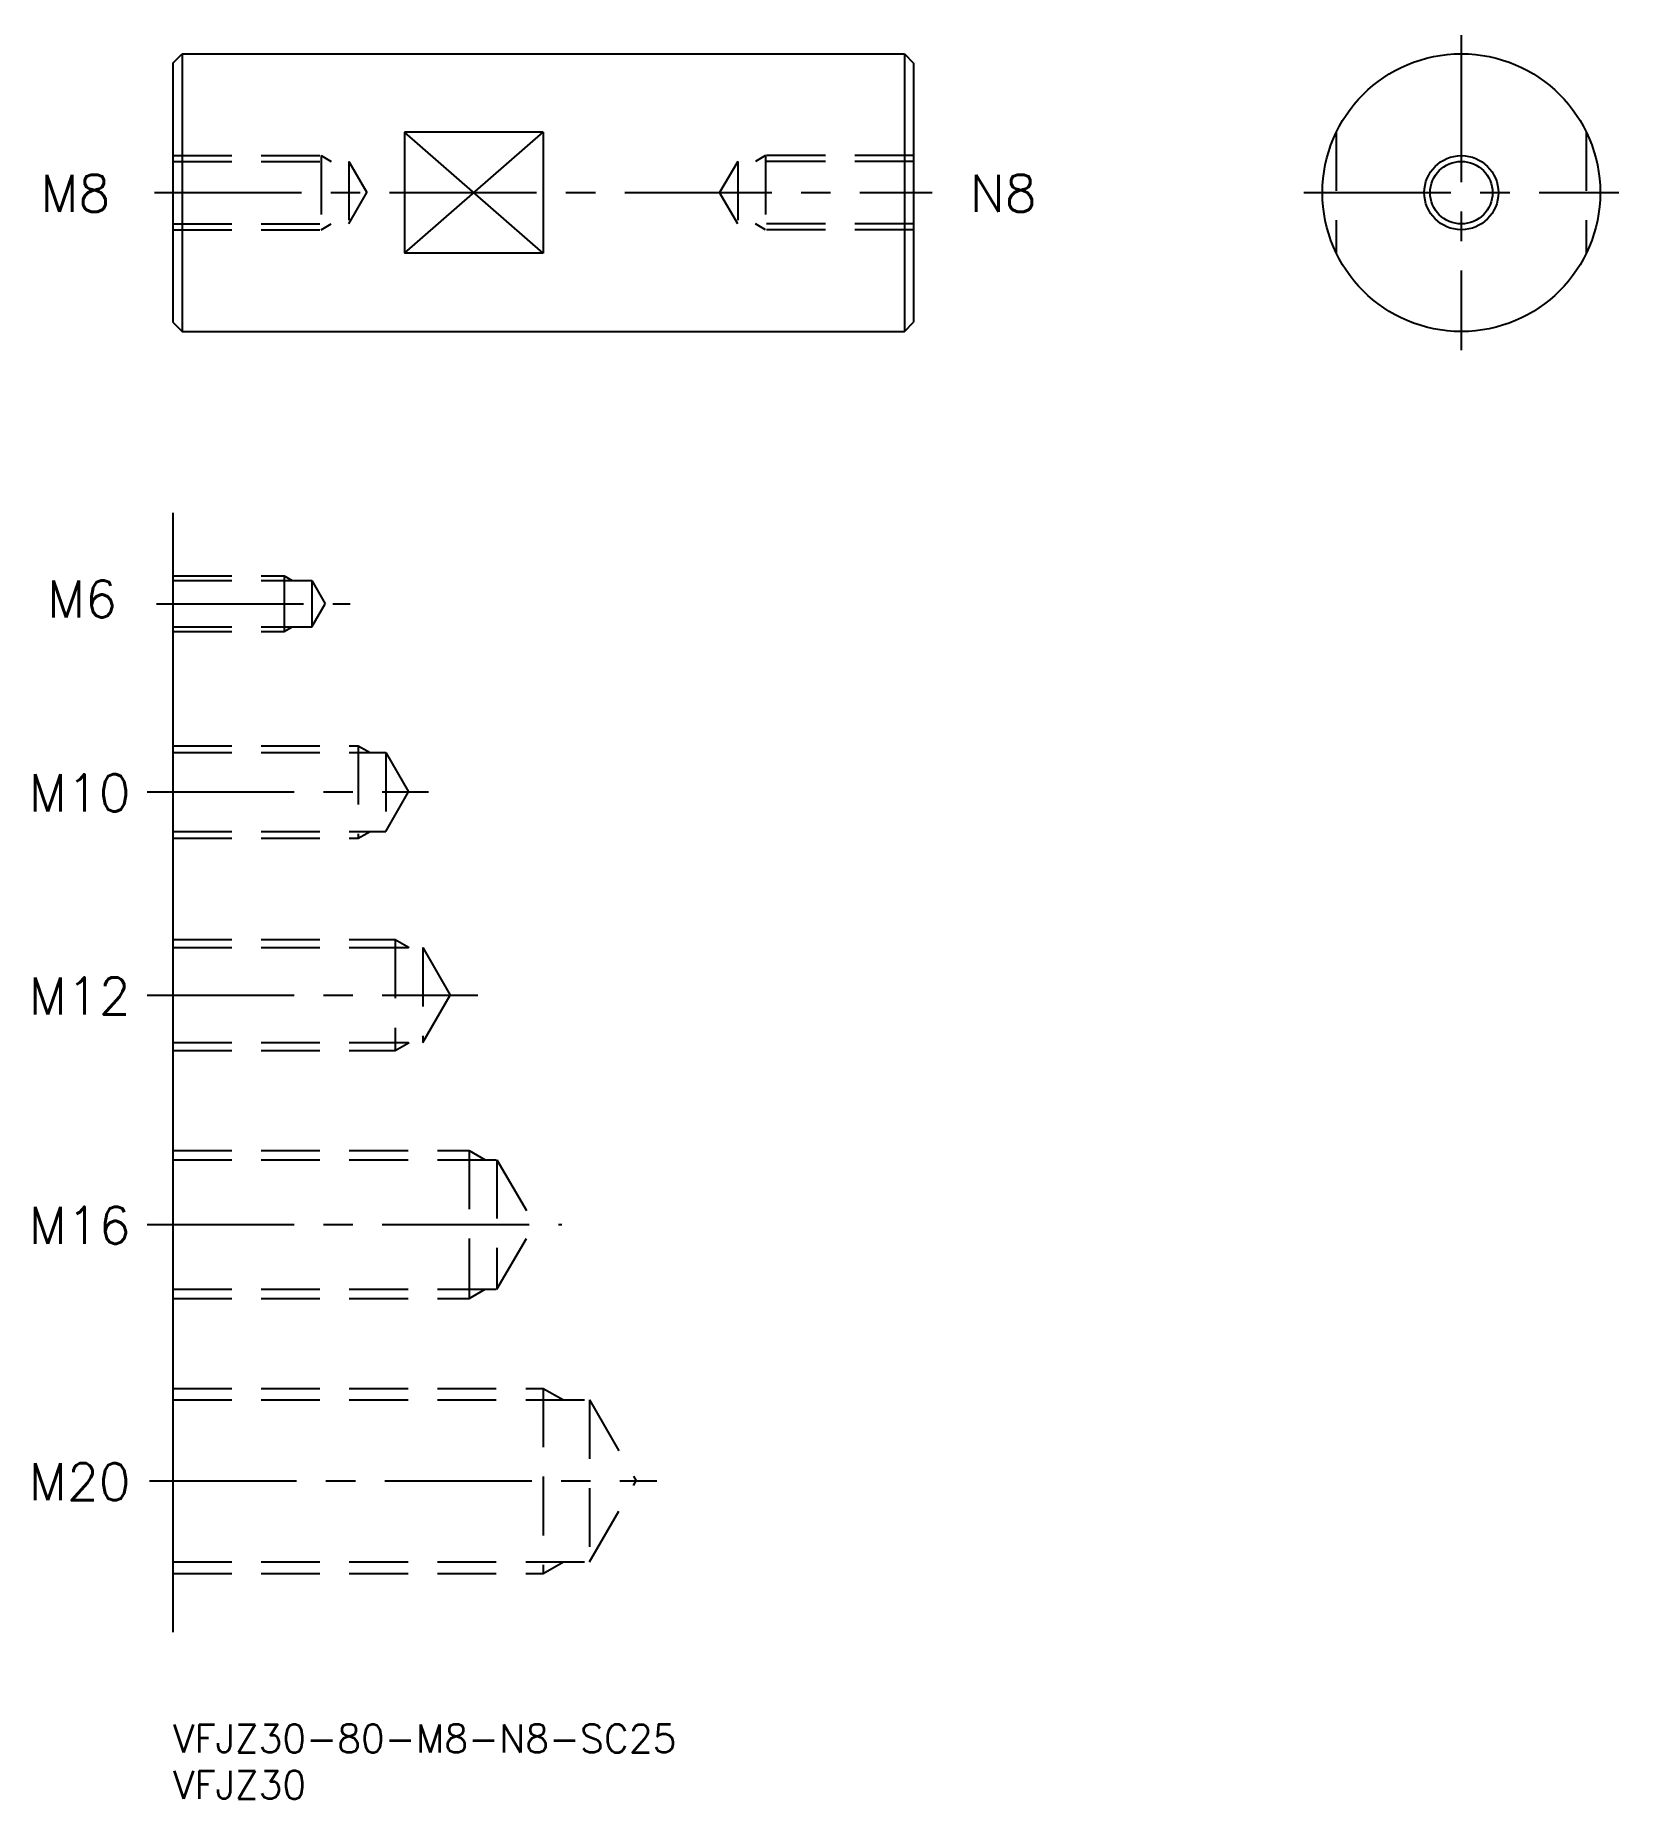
# Model space of a CAD drawing. Extents: x -15 to 156, y -8 to 182.
import ezdxf

# ---------------------------------------------------------------- set-up
doc = ezdxf.new("R2010")
doc.units = 0
doc.header["$LTSCALE"] = 0.5
doc.linetypes.add('CENTER', pattern=[50.8, 31.75, -6.35, 6.35, -6.35])
doc.linetypes.add('DASHED', pattern=[19.05, 12.7, -6.35])
for name, color, linetype in [('MSM_CENTER', 1, 'CENTER'), ('MSM_CONTINUOUS', 7, 'CONTINUOUS'), ('MSM_DASHED', 4, 'DASHED'), ('MSM_NARROW', 5, 'CONTINUOUS'), ('MSM_PART_NUMBER', 7, 'CONTINUOUS')]:
    doc.layers.add(name, color=color, linetype=linetype)
doc.styles.get("Standard").update_dxf_attribs({"font": 'txt.shx', "height": 3, "bigfont": 'bigfont.shx'})

# ---------------------------------------------------------------- blocks, each defined once
blk = doc.blocks.new('*U4')
at = {"layer": 'MSM_PART_NUMBER'}
blk.add_text('VFJZ30-80-M8-N8-SC25', height=3, dxfattribs=at).set_placement((0, -3))
blk = doc.blocks.new('*U5')
at = {"layer": 'MSM_PART_NUMBER'}
blk.add_text('VFJZ30', height=3, dxfattribs=at).set_placement((0, -8))

msp = doc.modelspace()

# ---------------------------------------------------------------- linework, layer by layer
at = {"layer": 'MSM_CENTER'}
for p, q in [((139.15, 182.46), (139.15, 148.46)), ((-2, 165.46), (82, 165.46)), ((122.15, 165.46), (156.15, 165.46)), ((-1.78, 121.06), (19.15, 121.06)), ((-2.79, 100.73), (27.62, 100.73)), ((-2.79, 78.8), (32.95, 78.8)), ((-2.79, 54.02), (42, 54.02)), ((-2.52, 26.32), (52.28, 26.32))]:
    msp.add_line(p, q, dxfattribs=at)
at = {"layer": 'MSM_CONTINUOUS'}
for p, q in [((0, 179.46), (1, 180.46)), ((0, 179.46), (0, 151.46)), ((1, 180.46), (79, 180.46)), ((1, 180.46), (1, 150.46)), ((79, 180.46), (79, 150.46)), ((79, 180.46), (80, 179.46)), ((80, 179.46), (80, 151.46)), ((25, 172), (25, 158.92)), ((40, 172), (25, 172)), ((40, 172), (40, 158.92)), ((40, 158.92), (25, 158.92)), ((0, 151.46), (1, 150.46)), ((79, 150.46), (80, 151.46)), ((1, 150.46), (79, 150.46)), ((0, 130.88), (0, 10))]:
    msp.add_line(p, q, dxfattribs=at)
for radius in [15, 3.38]:
    msp.add_circle((139.15, 165.46), radius, dxfattribs=at)
at = {"layer": 'MSM_DASHED'}
for p, q in [((125.65, 172), (125.65, 158.92)), ((152.65, 172), (152.65, 158.92)), ((0, 169.46), (16, 169.46)), ((0, 168.83), (19, 168.83)), ((16, 169.46), (16, 161.46)), ((16, 169.46), (17.08, 168.83)), ((19, 168.83), (20.95, 165.46)), ((19, 168.83), (19, 162.08)), ((61, 168.83), (59.05, 165.46)), ((61, 168.83), (61, 162.08)), ((80, 168.83), (61, 168.83)), ((64, 169.46), (62.92, 168.83)), ((64, 169.46), (64, 161.46)), ((80, 169.46), (64, 169.46)), ((19, 162.08), (20.95, 165.46)), ((61, 162.08), (59.05, 165.46)), ((0, 162.08), (19, 162.08)), ((16, 161.46), (17.08, 162.08)), ((80, 162.08), (61, 162.08)), ((64, 161.46), (62.92, 162.08)), ((0, 161.46), (16, 161.46)), ((80, 161.46), (64, 161.46)), ((0, 124.06), (12, 124.06)), ((12, 124.06), (12, 118.06)), ((12, 124.06), (12.87, 123.56)), ((0, 123.56), (15, 123.56)), ((15, 123.56), (15, 118.56)), ((15, 123.56), (16.44, 121.06)), ((15, 118.56), (16.44, 121.06)), ((0, 118.56), (15, 118.56)), ((12, 118.06), (12.87, 118.56)), ((0, 118.06), (12, 118.06)), ((0, 105.73), (20, 105.73)), ((0, 104.98), (23, 104.98)), ((20, 105.73), (20, 95.73)), ((20, 105.73), (21.3, 104.98)), ((23, 104.98), (23, 96.48)), ((23, 104.98), (25.45, 100.73)), ((23, 96.48), (25.45, 100.73)), ((0, 96.48), (23, 96.48)), ((0, 95.73), (20, 95.73)), ((20, 95.73), (21.3, 96.48)), ((0, 84.8), (24, 84.8)), ((0, 83.93), (27, 83.93)), ((24, 84.8), (24, 72.8)), ((24, 84.8), (25.52, 83.93)), ((27, 83.93), (27, 73.68)), ((27, 83.93), (29.96, 78.8)), ((27, 73.68), (29.96, 78.8)), ((0, 73.68), (27, 73.68)), ((0, 72.8), (24, 72.8)), ((24, 72.8), (25.52, 73.68)), ((0, 62.02), (32, 62.02)), ((0, 61.02), (35, 61.02)), ((32, 62.02), (33.73, 61.02)), ((32, 62.02), (32, 46.02)), ((35, 61.02), (35, 47.02)), ((35, 61.02), (39.04, 54.02)), ((35, 47.02), (39.04, 54.02)), ((0, 47.02), (35, 47.02)), ((0, 46.02), (32, 46.02)), ((32, 46.02), (33.73, 47.02)), ((0, 36.32), (40, 36.32)), ((40, 36.32), (42.17, 35.07)), ((40, 36.32), (40, 16.32)), ((0, 35.07), (45, 35.07)), ((45, 35.07), (50.05, 26.32)), ((45, 35.07), (45, 17.57)), ((45, 17.57), (50.05, 26.32)), ((0, 17.57), (45, 17.57)), ((40, 16.32), (42.17, 17.57)), ((0, 16.32), (40, 16.32))]:
    msp.add_line(p, q, dxfattribs=at)
at = {"layer": 'MSM_NARROW'}
for p, q in [((25, 158.92), (40, 172)), ((40, 158.92), (25, 172))]:
    msp.add_line(p, q, dxfattribs=at)
msp.add_circle((139.15, 165.46), 4, dxfattribs=at)

# ---------------------------------------------------------------- block references
at = {"layer": 'MSM_CONTINUOUS'}
for name in ['*U4', '*U5']:
    msp.add_blockref(name, (0, 0), dxfattribs=at)

# ---------------------------------------------------------------- texts
for s, p in [('M8', (-14.31, 163.4)), ('N8', (86.08, 163.4)), ('M6', (-13.58, 119.57)), ('M10', (-15.55, 98.64)), ('M12', (-15.55, 76.71)), ('M16', (-15.55, 51.93)), ('M20', (-15.55, 24.23))]:
    msp.add_text(s, height=4, dxfattribs=at).set_placement(p)

doc.saveas('drawing.dxf')
